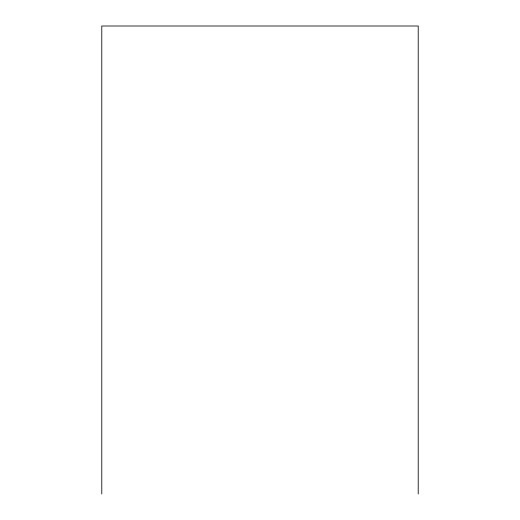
<?xml version="1.0" encoding="UTF-8"?>
<svg xmlns="http://www.w3.org/2000/svg" width="520" height="520" viewBox="0 0 520 520"><rect width="100%" height="100%" fill="white"/><g stroke="black" fill="none" stroke-linecap="round" stroke-linejoin="round"><path stroke-width="0.78" d="M418.216 494L418.216 26L101.784 26L101.784 494"/></g></svg>
